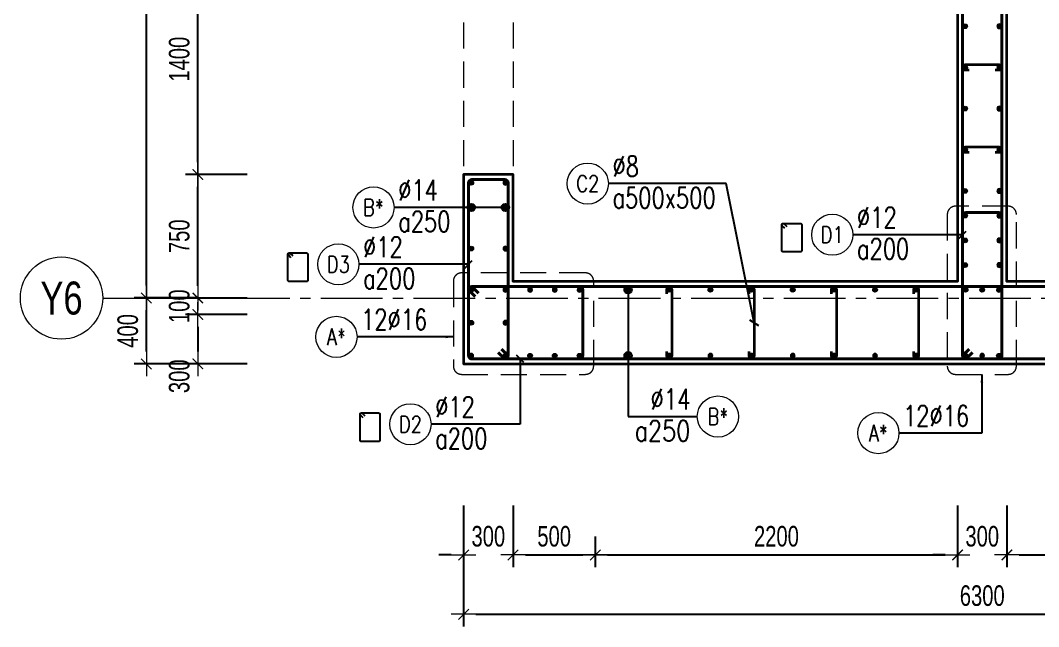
# Model space of a CAD drawing. Header units: millimetres. Extents: x 988833 to 1318015, y -9365 to 47591.
# Drawn here: x 1156258 to 1162443, y 31414 to 35095 of the extents above; entities that cross this region are included whole.
import ezdxf
from ezdxf.enums import TextEntityAlignment as Align

# ---------------------------------------------------------------- set-up
doc = ezdxf.new("R2010")
doc.units = ezdxf.units.MM
doc.header["$MEASUREMENT"] = 0
doc.linetypes.add('HIDDEN2', pattern=[4.7625, 3.175, -1.5875])
doc.linetypes.add('OF_Grid_1$0$CENTER2', pattern=[1.125, 0.75, -0.125, 0.125, -0.125])
doc.layers.get('0').update_dxf_attribs({"lineweight": 20})
doc.layers.get('Defpoints').update_dxf_attribs({"color": 151, "lineweight": 9})
for name, color, linetype, lineweight in [('KC-LEADER', 153, 'Continuous', 18), ('KC-THEP', 6, 'Continuous', 40), ('NDC_S_BEAM', 3, 'HIDDEN2', 20), ('NDC_S_DIM', 1, 'Continuous', 15), ('NDC_S_HIDDEN', 8, 'HIDDEN2', 13), ('NDC_S_LEADER', 1, 'Continuous', 15), ('NDC_S_REBAR', 4, 'Continuous', 35), ('NDC_S_STIRRUP', 4, 'Continuous', 40), ('NDC_S_VN TEXT', 7, 'Continuous', 20), ('NDC_S_WALL', 6, 'Continuous', 35), ('OF_Grid_1$0$NDC_S_AXIS', 5, 'OF_Grid_1$0$CENTER2', 13), ('OF_Grid_1$0$NDC_S_SYMBOL', 1, 'Continuous', 15), ('OF_Grid_1$0$NDC_S_TEXT SYMBOL', 7, 'Continuous', 20)]:
    doc.layers.add(name, color=color, linetype=linetype, lineweight=lineweight)
doc.layers.add('Ligature', color=1, linetype='Continuous')
doc.styles.add('NDC_ARIAL', font='arial.ttf', dxfattribs={"width": 0.85})
doc.styles.add('NDC_DIM', font='', dxfattribs={"width": 0.75})
doc.styles.add('NDC_EN TXT', font='romans.shx', dxfattribs={"width": 0.8})
doc.styles.add('OF_Grid_1$0$NDC_ANNO', font='', dxfattribs={"width": 0.8})
doc.styles.get('NDC_DIM').set_extended_font_data('Dotum')
doc.styles.get('OF_Grid_1$0$NDC_ANNO').set_extended_font_data('Dotum')
doc.dimstyles.new('NDC_1-50', dxfattribs={"dimscale": 50, "dimtxt": 2.5, "dimasz": 1, "dimexe": 1.5, "dimexo": 0, "dimgap": 0.8, "dimtad": 1, "dimdec": 0, "dimdsep": 46, "dimtxsty": 'NDC_ARIAL', "dimblk": 'DIMMARK', "dimcen": 49999.938995, "dimdle": 1.5, "dimclrd": 1, "dimclre": 1, "dimclrt": 3, "dimadec": 0, "dimazin": 0, "dimtfac": 1, "dimtdec": 0, "dimtix": 1, "dimtmove": 2, "dimatfit": 3, "dimfxl": 1, "dimarcsym": 0})
doc.dimstyles.new('NDC_dim_30', dxfattribs={"dimscale": 30, "dimtxt": 2.5, "dimasz": 1.5, "dimexe": 1.5, "dimexo": 2.5, "dimgap": 1, "dimtad": 1, "dimdec": 0, "dimzin": 0, "dimdsep": 46, "dimtxsty": 'NDC_DIM', "dimblk": 'DIMMARK', "dimcen": 0.09, "dimdle": 1.2, "dimclrd": 1, "dimclre": 1, "dimclrt": 3, "dimadec": 0, "dimazin": 0, "dimtfac": 1, "dimtdec": 0, "dimtix": 1, "dimtofl": 0, "dimtmove": 0, "dimatfit": 3, "dimfxl": 6, "dimfxlon": 1, "dimtolj": 1, "dimtzin": 0, "dimarcsym": 0})
doc.dimstyles.new('NDC_dim_50', dxfattribs={"dimscale": 50, "dimtxt": 2.5, "dimasz": 1.5, "dimexe": 1.5, "dimexo": 2.5, "dimgap": 1, "dimtad": 1, "dimdec": 0, "dimzin": 0, "dimdsep": 46, "dimtxsty": 'NDC_DIM', "dimblk": 'DIMMARK', "dimcen": 0.09, "dimdle": 1.2, "dimclrd": 1, "dimclre": 1, "dimclrt": 3, "dimadec": 0, "dimazin": 0, "dimtfac": 1, "dimtdec": 0, "dimtix": 1, "dimtofl": 0, "dimtmove": 0, "dimatfit": 3, "dimfxl": 6, "dimfxlon": 1, "dimtolj": 1, "dimtzin": 0, "dimarcsym": 0})

# ---------------------------------------------------------------- blocks, each defined once
blk = doc.blocks.new('THEP')
at = {"layer": 'KC-LEADER', "color": 6}
blk.add_circle((0, 0), 14, dxfattribs=at)
at = {"layer": 'KC-THEP'}
for p, q in [((-14, 0), (14, 0)), ((9.9, 9.9), (-9.9, -9.9)), ((-9.9, 9.9), (9.9, -9.9)), ((0, 14), (0, -14))]:
    blk.add_line(p, q, dxfattribs=at)
blk = doc.blocks.new('DIMMARK')
at = {"layer": 'NDC_S_DIM', "color": 1}
blk.add_line((-1.5, 0), (1, 0), dxfattribs=at)
at = {"layer": 'NDC_S_DIM', "color": 2, "const_width": 0.1}
blk.add_lwpolyline([(-0.424, -0.424), (0.424, 0.424)], dxfattribs=at)
blk = doc.blocks.new('*U13')
blk.add_circle((-2.5, 0), 2.5)
at = {"layer": 'NDC_S_VN TEXT', "color": 3, "style": 'NDC_EN TXT', "width": 0.75}
blk.add_attdef('DK1', (0.5, 0.85), '', height=2.5, dxfattribs=at)
at = {"layer": 'NDC_S_VN TEXT', "color": 7, "style": 'NDC_EN TXT', "width": 0.8}
blk.add_attdef('SH2', text='', height=2, dxfattribs=at).set_placement((-2.5, 0), align=Align.MIDDLE)
blk = doc.blocks.new('*U11')
blk.add_circle((-2.5, 0), 2.5)
at = {"layer": 'NDC_S_VN TEXT', "color": 3, "style": 'NDC_EN TXT', "width": 0.75}
for tag, p in [('DK1', (0.5, 0.85)), ('KC1', (0.5, -2.97))]:
    blk.add_attdef(tag, p, '', height=2.5, dxfattribs=at)
at = {"layer": 'NDC_S_VN TEXT', "color": 7, "style": 'NDC_EN TXT', "width": 0.8}
blk.add_attdef('SH2', text='', height=2, dxfattribs=at).set_placement((-2.5, 0), align=Align.MIDDLE)
blk = doc.blocks.new('*U10')
blk.add_circle((2.5, 0), 2.5)
at = {"layer": 'NDC_S_VN TEXT', "color": 3, "style": 'NDC_EN TXT'}
for tag, width, p in [('DK2', 0.75, (-0.85, 0.85)), ('KC2', 0.8, (-0.85, -2.97))]:
    blk.add_attdef(tag, text='', height=2.5, dxfattribs=dict(at, width=width)).set_placement(p, align=Align.RIGHT)
at = {"layer": 'NDC_S_VN TEXT', "color": 7, "style": 'NDC_EN TXT', "width": 0.8}
blk.add_attdef('SH3', text='', height=2, dxfattribs=at).set_placement((2.5, 0), align=Align.MIDDLE)
blk = doc.blocks.new('*D755')
at = {"layer": 'Defpoints', "color": 0, "transparency": 16777216}
for p in [(1159250.5, 33509.4), (1158950.5, 33009.4), (1159250.5, 31849.5)]:
    blk.add_point(p, dxfattribs=at)
at = {"layer": 'NDC_S_DIM', "color": 1, "lineweight": -2, "transparency": 16777216}
for p, q in [((1158950.5, 32149.5), (1158950.5, 31774.5)), ((1159250.5, 32149.5), (1159250.5, 31774.5)), ((1158875.5, 31849.5), (1158800.5, 31849.5)), ((1159325.5, 31849.5), (1159400.5, 31849.5))]:
    blk.add_line(p, q, dxfattribs=at)
at = {"layer": 'NDC_S_DIM', "color": 1, "lineweight": -2, "transparency": 16777216, "xscale": 75, "yscale": 75, "zscale": 75}
blk.add_blockref('DIMMARK', (1158950.5, 31849.5), dxfattribs=at)
at = {"layer": 'NDC_S_DIM', "color": 1, "lineweight": -2, "transparency": 16777216, "xscale": 75, "yscale": 75, "zscale": 75, "rotation": 180}
blk.add_blockref('DIMMARK', (1159250.5, 31849.5), dxfattribs=at)
at = {"layer": 'NDC_S_DIM', "color": 3, "transparency": 16777216, "insert": (1159100.5, 31962.1), "char_height": 125, "attachment_point": 5, "style": 'NDC_DIM'}
blk.add_mtext('\\A1;300', dxfattribs=at)
blk = doc.blocks.new('*D756')
at = {"layer": 'Defpoints', "color": 0, "transparency": 16777216}
for p in [(1159250.5, 33509.4), (1159750.3, 32086.3), (1159750.3, 31849.5)]:
    blk.add_point(p, dxfattribs=at)
at = {"layer": 'NDC_S_DIM', "color": 1, "lineweight": -2, "transparency": 16777216}
for p, q in [((1159250.5, 32149.5), (1159250.5, 31774.5)), ((1159750.3, 31961.3), (1159750.3, 31774.5)), ((1159325.5, 31849.5), (1159675.3, 31849.5))]:
    blk.add_line(p, q, dxfattribs=at)
at = {"layer": 'NDC_S_DIM', "color": 1, "lineweight": -2, "transparency": 16777216, "xscale": 75, "yscale": 75, "zscale": 75, "rotation": 180}
blk.add_blockref('DIMMARK', (1159250.5, 31849.5), dxfattribs=at)
at = {"layer": 'NDC_S_DIM', "color": 1, "lineweight": -2, "transparency": 16777216, "xscale": 75, "yscale": 75, "zscale": 75}
blk.add_blockref('DIMMARK', (1159750.3, 31849.5), dxfattribs=at)
at = {"layer": 'NDC_S_DIM', "color": 3, "transparency": 16777216, "insert": (1159500.4, 31962.1), "char_height": 125, "attachment_point": 5, "style": 'NDC_DIM'}
blk.add_mtext('\\A1;500', dxfattribs=at)
blk = doc.blocks.new('*D757')
at = {"layer": 'Defpoints', "color": 0, "transparency": 16777216}
for p in [(1161950.5, 33509.4), (1159750.3, 32086.3), (1161950.5, 31849.5)]:
    blk.add_point(p, dxfattribs=at)
at = {"layer": 'NDC_S_DIM', "color": 1, "lineweight": -2, "transparency": 16777216}
for p, q in [((1161950.5, 32149.5), (1161950.5, 31774.5)), ((1159750.3, 31961.3), (1159750.3, 31774.5)), ((1159825.3, 31849.5), (1161875.5, 31849.5))]:
    blk.add_line(p, q, dxfattribs=at)
at = {"layer": 'NDC_S_DIM', "color": 1, "lineweight": -2, "transparency": 16777216, "xscale": 75, "yscale": 75, "zscale": 75, "rotation": 180}
blk.add_blockref('DIMMARK', (1159750.3, 31849.5), dxfattribs=at)
at = {"layer": 'NDC_S_DIM', "color": 1, "lineweight": -2, "transparency": 16777216, "xscale": 75, "yscale": 75, "zscale": 75}
blk.add_blockref('DIMMARK', (1161950.5, 31849.5), dxfattribs=at)
at = {"layer": 'NDC_S_DIM', "color": 3, "transparency": 16777216, "insert": (1160850.4, 31962.1), "char_height": 125, "attachment_point": 5, "style": 'NDC_DIM'}
blk.add_mtext('\\A1;2200', dxfattribs=at)
blk = doc.blocks.new('*D758')
at = {"layer": 'Defpoints', "color": 0, "transparency": 16777216}
for p in [(1161950.5, 33509.4), (1162250.5, 33509.4), (1162250.5, 31849.5)]:
    blk.add_point(p, dxfattribs=at)
at = {"layer": 'NDC_S_DIM', "color": 1, "lineweight": -2, "transparency": 16777216}
for p, q in [((1161950.5, 32149.5), (1161950.5, 31774.5)), ((1162250.5, 32149.5), (1162250.5, 31774.5)), ((1161875.5, 31849.5), (1161800.5, 31849.5)), ((1162325.5, 31849.5), (1162400.5, 31849.5))]:
    blk.add_line(p, q, dxfattribs=at)
at = {"layer": 'NDC_S_DIM', "color": 1, "lineweight": -2, "transparency": 16777216, "xscale": 75, "yscale": 75, "zscale": 75}
blk.add_blockref('DIMMARK', (1161950.5, 31849.5), dxfattribs=at)
at = {"layer": 'NDC_S_DIM', "color": 1, "lineweight": -2, "transparency": 16777216, "xscale": 75, "yscale": 75, "zscale": 75, "rotation": 180}
blk.add_blockref('DIMMARK', (1162250.5, 31849.5), dxfattribs=at)
at = {"layer": 'NDC_S_DIM', "color": 3, "transparency": 16777216, "insert": (1162100.5, 31962.1), "char_height": 125, "attachment_point": 5, "style": 'NDC_DIM'}
blk.add_mtext('\\A1;300', dxfattribs=at)
blk = doc.blocks.new('*D759')
at = {"layer": 'Defpoints', "color": 0, "transparency": 16777216}
for p in [(1162250.5, 33509.4), (1164450.2, 33457.8), (1164450.2, 31849.5)]:
    blk.add_point(p, dxfattribs=at)
at = {"layer": 'NDC_S_DIM', "color": 1, "lineweight": -2, "transparency": 16777216}
for p, q in [((1162250.5, 32149.5), (1162250.5, 31774.5)), ((1164450.2, 32149.5), (1164450.2, 31774.5)), ((1162325.5, 31849.5), (1164375.2, 31849.5))]:
    blk.add_line(p, q, dxfattribs=at)
at = {"layer": 'NDC_S_DIM', "color": 1, "lineweight": -2, "transparency": 16777216, "xscale": 75, "yscale": 75, "zscale": 75, "rotation": 180}
blk.add_blockref('DIMMARK', (1162250.5, 31849.5), dxfattribs=at)
at = {"layer": 'NDC_S_DIM', "color": 1, "lineweight": -2, "transparency": 16777216, "xscale": 75, "yscale": 75, "zscale": 75}
blk.add_blockref('DIMMARK', (1164450.2, 31849.5), dxfattribs=at)
at = {"layer": 'NDC_S_DIM', "color": 3, "transparency": 16777216, "insert": (1163350.3, 31962.1), "char_height": 125, "attachment_point": 5, "style": 'NDC_DIM'}
blk.add_mtext('\\A1;2200', dxfattribs=at)
blk = doc.blocks.new('*D762')
at = {"layer": 'Defpoints', "color": 0, "transparency": 16777216}
for p in [(1158950.5, 33009.4), (1165250.5, 33009.4), (1165250.5, 31489.2)]:
    blk.add_point(p, dxfattribs=at)
at = {"layer": 'NDC_S_DIM', "color": 1, "lineweight": -2, "transparency": 16777216}
for p, q in [((1158950.5, 31789.2), (1158950.5, 31414.2)), ((1165250.5, 31789.2), (1165250.5, 31414.2)), ((1159025.5, 31489.2), (1165175.5, 31489.2))]:
    blk.add_line(p, q, dxfattribs=at)
at = {"layer": 'NDC_S_DIM', "color": 1, "lineweight": -2, "transparency": 16777216, "xscale": 75, "yscale": 75, "zscale": 75, "rotation": 180}
blk.add_blockref('DIMMARK', (1158950.5, 31489.2), dxfattribs=at)
at = {"layer": 'NDC_S_DIM', "color": 1, "lineweight": -2, "transparency": 16777216, "xscale": 75, "yscale": 75, "zscale": 75}
blk.add_blockref('DIMMARK', (1165250.5, 31489.2), dxfattribs=at)
at = {"layer": 'NDC_S_DIM', "color": 3, "transparency": 16777216, "insert": (1162100.5, 31601.7), "char_height": 125, "attachment_point": 5, "style": 'NDC_DIM'}
blk.add_mtext('\\A1;6300', dxfattribs=at)
blk = doc.blocks.new('*U55')
at = {"layer": 'OF_Grid_1$0$NDC_S_SYMBOL'}
blk.add_line((5, 0), (9, 0), dxfattribs=at)
blk.add_circle((0, 0), 5, dxfattribs=at)
at = {"layer": 'OF_Grid_1$0$NDC_S_TEXT SYMBOL', "color": 7, "style": 'OF_Grid_1$0$NDC_ANNO', "width": 0.8}
blk.add_attdef('GRID', text='', height=4, rotation=270, dxfattribs=at).set_placement((0, 0), align=Align.MIDDLE)
blk = doc.blocks.new('*D725')
at = {"layer": 'Defpoints', "color": 0, "ltscale": 200, "transparency": 16777216}
for p in [(1159689.1, 33409.4), (1157335.9, 33309.4), (1159250.5, 33309.4)]:
    blk.add_point(p, dxfattribs=at)
at = {"layer": 'NDC_S_DIM', "color": 1, "lineweight": -2, "ltscale": 200, "transparency": 16777216}
for p, q in [((1157335.9, 33484.4), (1157335.9, 33559.4)), ((1157635.9, 33409.4), (1157260.9, 33409.4)), ((1157635.9, 33309.4), (1157260.9, 33309.4)), ((1157335.9, 33234.4), (1157335.9, 33159.4))]:
    blk.add_line(p, q, dxfattribs=at)
at = {"layer": 'NDC_S_DIM', "color": 1, "lineweight": -2, "ltscale": 200, "transparency": 16777216, "xscale": 75, "yscale": 75, "zscale": 75}
for p, rotation in [((1157335.9, 33409.4), 270), ((1157335.9, 33309.4), 90)]:
    blk.add_blockref('DIMMARK', p, dxfattribs=dict(at, rotation=rotation))
at = {"layer": 'NDC_S_DIM', "color": 3, "ltscale": 200, "transparency": 16777216, "insert": (1157223.3, 33359.4), "char_height": 125, "attachment_point": 5, "rotation": 90, "style": 'NDC_DIM'}
blk.add_mtext('\\A1;100', dxfattribs=at)
blk = doc.blocks.new('*D726')
at = {"layer": 'Defpoints', "color": 0, "ltscale": 200, "transparency": 16777216}
for p in [(1159250.5, 33309.4), (1157335.9, 33009.4), (1159012.6, 33009.4)]:
    blk.add_point(p, dxfattribs=at)
at = {"layer": 'NDC_S_DIM', "color": 1, "lineweight": -2, "ltscale": 200, "transparency": 16777216}
for p, q in [((1157635.9, 33309.4), (1157260.9, 33309.4)), ((1157335.9, 33234.4), (1157335.9, 33084.4)), ((1157635.9, 33009.4), (1157260.9, 33009.4))]:
    blk.add_line(p, q, dxfattribs=at)
at = {"layer": 'NDC_S_DIM', "color": 1, "lineweight": -2, "ltscale": 200, "transparency": 16777216, "xscale": 75, "yscale": 75, "zscale": 75}
for p, rotation in [((1157335.9, 33309.4), 90), ((1157335.9, 33009.4), 270)]:
    blk.add_blockref('DIMMARK', p, dxfattribs=dict(at, rotation=rotation))
at = {"layer": 'NDC_S_DIM', "color": 3, "ltscale": 200, "transparency": 16777216, "insert": (1157223.3, 32934.4), "char_height": 125, "attachment_point": 5, "rotation": 90, "style": 'NDC_DIM'}
blk.add_mtext('\\A1;300', dxfattribs=at)
blk = doc.blocks.new('*D727')
at = {"layer": 'Defpoints', "color": 0, "ltscale": 200, "transparency": 16777216}
for p in [(1157023.3, 33409.7), (1159064.5, 33409.7), (1159032.8, 33009.4)]:
    blk.add_point(p, dxfattribs=at)
at = {"layer": 'NDC_S_DIM', "color": 1, "lineweight": -2, "ltscale": 200, "transparency": 16777216}
for p, q in [((1157323.3, 33409.7), (1156948.3, 33409.7)), ((1157023.3, 33084.4), (1157023.3, 33334.7)), ((1157323.3, 33009.4), (1156948.3, 33009.4))]:
    blk.add_line(p, q, dxfattribs=at)
at = {"layer": 'NDC_S_DIM', "color": 1, "lineweight": -2, "ltscale": 200, "transparency": 16777216, "xscale": 75, "yscale": 75, "zscale": 75}
for p, rotation in [((1157023.3, 33409.7), 90), ((1157023.3, 33009.4), 270)]:
    blk.add_blockref('DIMMARK', p, dxfattribs=dict(at, rotation=rotation))
at = {"layer": 'NDC_S_DIM', "color": 3, "ltscale": 200, "transparency": 16777216, "insert": (1156910.7, 33209.6), "char_height": 125, "attachment_point": 5, "rotation": 90, "style": 'NDC_DIM'}
blk.add_mtext('\\A1;400', dxfattribs=at)
blk = doc.blocks.new('*D728')
at = {"layer": 'Defpoints', "color": 0, "ltscale": 200, "transparency": 16777216}
for p in [(1157023.3, 45009.4), (1159064.4, 45009.4), (1159064.5, 33409.7)]:
    blk.add_point(p, dxfattribs=at)
at = {"layer": 'NDC_S_DIM', "color": 1, "lineweight": -2, "ltscale": 200, "transparency": 16777216}
for p, q in [((1157323.3, 45009.4), (1156948.3, 45009.4)), ((1157023.3, 33484.7), (1157023.3, 44934.4)), ((1157323.3, 33409.7), (1156948.3, 33409.7))]:
    blk.add_line(p, q, dxfattribs=at)
at = {"layer": 'NDC_S_DIM', "color": 1, "lineweight": -2, "ltscale": 200, "transparency": 16777216, "xscale": 75, "yscale": 75, "zscale": 75}
for p, rotation in [((1157023.3, 45009.4), 90), ((1157023.3, 33409.7), 270)]:
    blk.add_blockref('DIMMARK', p, dxfattribs=dict(at, rotation=rotation))
at = {"layer": 'NDC_S_DIM', "color": 3, "ltscale": 200, "transparency": 16777216, "insert": (1156910.7, 39209.6), "char_height": 125, "attachment_point": 5, "rotation": 90, "style": 'NDC_DIM'}
blk.add_mtext('\\A1;11600', dxfattribs=at)
blk = doc.blocks.new('*D736')
at = {"layer": 'Defpoints', "color": 0, "ltscale": 200, "transparency": 16777216}
for p in [(1157335.9, 34159.4), (1159250.5, 34159.4), (1159689.1, 33409.4)]:
    blk.add_point(p, dxfattribs=at)
at = {"layer": 'NDC_S_DIM', "color": 1, "lineweight": -2, "ltscale": 200, "transparency": 16777216}
for p, q in [((1157635.9, 34159.4), (1157260.9, 34159.4)), ((1157335.9, 33484.4), (1157335.9, 34084.4)), ((1157635.9, 33409.4), (1157260.9, 33409.4))]:
    blk.add_line(p, q, dxfattribs=at)
at = {"layer": 'NDC_S_DIM', "color": 1, "lineweight": -2, "ltscale": 200, "transparency": 16777216, "xscale": 75, "yscale": 75, "zscale": 75}
for p, rotation in [((1157335.9, 34159.4), 90), ((1157335.9, 33409.4), 270)]:
    blk.add_blockref('DIMMARK', p, dxfattribs=dict(at, rotation=rotation))
at = {"layer": 'NDC_S_DIM', "color": 3, "ltscale": 200, "transparency": 16777216, "insert": (1157223.3, 33784.4), "char_height": 125, "attachment_point": 5, "rotation": 90, "style": 'NDC_DIM'}
blk.add_mtext('\\A1;750', dxfattribs=at)
blk = doc.blocks.new('*D737')
at = {"layer": 'Defpoints', "color": 0, "ltscale": 200, "transparency": 16777216}
for p in [(1157335.9, 35559.4), (1159250.5, 35559.4), (1159250.5, 34159.4)]:
    blk.add_point(p, dxfattribs=at)
at = {"layer": 'NDC_S_DIM', "color": 1, "lineweight": -2, "ltscale": 200, "transparency": 16777216}
for p, q in [((1157635.9, 35559.4), (1157260.9, 35559.4)), ((1157335.9, 34234.4), (1157335.9, 35484.4)), ((1157635.9, 34159.4), (1157260.9, 34159.4))]:
    blk.add_line(p, q, dxfattribs=at)
at = {"layer": 'NDC_S_DIM', "color": 1, "lineweight": -2, "ltscale": 200, "transparency": 16777216, "xscale": 75, "yscale": 75, "zscale": 75}
for p, rotation in [((1157335.9, 35559.4), 90), ((1157335.9, 34159.4), 270)]:
    blk.add_blockref('DIMMARK', p, dxfattribs=dict(at, rotation=rotation))
at = {"layer": 'NDC_S_DIM', "color": 3, "ltscale": 200, "transparency": 16777216, "insert": (1157223.3, 34859.4), "char_height": 125, "attachment_point": 5, "rotation": 90, "style": 'NDC_DIM'}
blk.add_mtext('\\A1;1400', dxfattribs=at)

msp = doc.modelspace()

# ---------------------------------------------------------------- linework, layer by layer
at = {"layer": 'Ligature'}
for points in [[(1160901.6, 33832.6), (1160885.7, 33848.6, -0.668179), (1160891.5, 33862.5), (1160996.1, 33862.5, -0.414214), (1161004.2, 33854.4), (1161004.2, 33697.2, -0.414214), (1160996.1, 33689.1), (1160891.5, 33689.1, -0.414214), (1160883.3, 33697.2), (1160883.3, 33854.4, -0.668179), (1160897.2, 33860.1), (1160913.2, 33844.2)], [(1157901.6, 33653), (1157885.7, 33669, -0.668179), (1157891.5, 33682.9), (1157996.1, 33682.9, -0.414214), (1158004.2, 33674.8), (1158004.2, 33517.7, -0.414214), (1157996.1, 33509.5), (1157891.5, 33509.5, -0.414214), (1157883.3, 33517.7), (1157883.3, 33674.8, -0.668179), (1157897.2, 33680.5), (1157913.2, 33664.6)], [(1158339.5, 32681.9), (1158323.5, 32697.8, -0.668179), (1158329.3, 32711.8), (1158433.9, 32711.8, -0.414214), (1158442.1, 32703.6), (1158442.1, 32546.5, -0.414214), (1158433.9, 32538.3), (1158329.3, 32538.3, -0.414214), (1158321.1, 32546.5), (1158321.1, 32703.6, -0.668179), (1158335, 32709.4), (1158351, 32693.4)]]:
    msp.add_lwpolyline(points, format="xyb", dxfattribs=at)
at = {"layer": 'NDC_S_BEAM', "ltscale": 50}
for p, q in [((1158950.5, 35559.4), (1158950.5, 34159.4)), ((1159250.5, 35559.4), (1159250.5, 34159.4))]:
    msp.add_line(p, q, dxfattribs=at)
at = {"layer": 'NDC_S_HIDDEN', "ltscale": 50}
for points in [[(1161938.1, 32946), (1162258, 32946, 0.414214), (1162308, 32996), (1162308, 33916.8, 0.414214), (1162258, 33966.8), (1161938.1, 33966.8, 0.414214), (1161888.1, 33916.8), (1161888.1, 32996, 0.414214)], [(1158938.1, 32946), (1159690.3, 32946, 0.414214), (1159740.3, 32996), (1159740.3, 33511.8, 0.414214), (1159690.3, 33561.8), (1158938.1, 33561.8, 0.414214), (1158888.1, 33511.8), (1158888.1, 32996, 0.414214)]]:
    msp.add_lwpolyline(points, format="xyb", close=True, dxfattribs=at)
at = {"layer": 'NDC_S_REBAR'}
for points in [[(1162179, 34794.4), (1162204, 34794.4, 1), (1162204, 34824.4), (1161997, 34824.4, 1), (1161997, 34794.4), (1162022, 34794.4)], [(1162179, 34294.4), (1162204, 34294.4, 1), (1162204, 34324.4), (1161997, 34324.4, 1), (1161997, 34294.4), (1162022, 34294.4)], [(1160184.3, 33434.4), (1160184.3, 33459.4, -1), (1160214.3, 33459.4), (1160214.3, 33059.4, -1), (1160184.3, 33059.4), (1160184.3, 33084.4)], [(1160684.3, 33434.4), (1160684.3, 33459.4, -1), (1160714.3, 33459.4), (1160714.3, 33059.4, -1), (1160684.3, 33059.4), (1160684.3, 33084.4)], [(1161184.3, 33434.4), (1161184.3, 33459.4, -1), (1161214.3, 33459.4), (1161214.3, 33059.4, -1), (1161184.3, 33059.4), (1161184.3, 33084.4)], [(1161684.3, 33434.4), (1161684.3, 33459.4, -1), (1161714.3, 33459.4), (1161714.3, 33059.4, -1), (1161684.3, 33059.4), (1161684.3, 33084.4)]]:
    msp.add_lwpolyline(points, format="xyb", dxfattribs=at)
at = {"layer": 'NDC_S_STIRRUP'}
for points in [[(1162020.5, 33099.4), (1161980.5, 33059.4, 0.414214), (1162000.5, 33039.4), (1162200.5, 33039.4, 0.414214), (1162220.5, 33059.4), (1162220.5, 45359.4, 0.414214), (1162200.5, 45379.4), (1162000.5, 45379.4, 0.414214), (1161980.5, 45359.4), (1161980.5, 33059.4, 0.414214), (1162000.5, 33039.4), (1162040.5, 33079.4)], [(1159180.5, 33099.4), (1159220.5, 33059.4, -0.414214), (1159200.5, 33039.4), (1159000.5, 33039.4, -0.414214), (1158980.5, 33059.4), (1158980.5, 34109.4, -0.414214), (1159000.5, 34129.4), (1159200.5, 34129.4, -0.414214), (1159220.5, 34109.4), (1159220.5, 33059.4, -0.414214), (1159200.5, 33039.4), (1159160.5, 33079.4)], [(1162020.5, 33099.4), (1161980.5, 33059.4, 0.414214), (1162000.5, 33039.4), (1162200.5, 33039.4, 0.414214), (1162220.5, 33059.4), (1162220.5, 33908, 0.414214), (1162200.5, 33928), (1162000.5, 33928, 0.414214), (1161980.5, 33908), (1161980.5, 33059.4, 0.414214), (1162000.5, 33039.4), (1162040.5, 33079.4)], [(1165160.5, 33439.4), (1165200.5, 33479.4, -0.414214), (1165220.5, 33459.4), (1165220.5, 33059.4, -0.414214), (1165200.5, 33039.4), (1159000.5, 33039.4, -0.414214), (1158980.5, 33059.4), (1158980.5, 33459.4, -0.414214), (1159000.5, 33479.4), (1165200.5, 33479.4, -0.414214), (1165220.5, 33459.4), (1165180.5, 33419.4)], [(1159040.5, 33439.4), (1159000.5, 33479.4, 0.414214), (1158980.5, 33459.4), (1158980.5, 33059.4, 0.414214), (1159000.5, 33039.4), (1159654, 33039.4, 0.414214), (1159674, 33059.4), (1159674, 33459.4, 0.414214), (1159654, 33479.4), (1159000.5, 33479.4, 0.414214), (1158980.5, 33459.4), (1159020.5, 33419.4)]]:
    msp.add_lwpolyline(points, format="xyb", dxfattribs=at)
at = {"layer": 'NDC_S_WALL'}
msp.add_lwpolyline([(1159250.5, 44259.5), (1159250.5, 44909.5), (1161950.5, 44909.5), (1161950.5, 33509.5), (1159250.5, 33509.5), (1159250.5, 34159.5), (1158950.5, 34159.5), (1158950.5, 33009.5), (1165250.5, 33009.5), (1165250.5, 33009.5), (1165250.5, 34159.5), (1164950.5, 34159.5), (1164950.5, 33509.5), (1164950.5, 33509.5), (1162250.5, 33509.5), (1162250.5, 44909.5), (1164950.5, 44909.5), (1164950.5, 44909.5), (1164950.5, 44259.5), (1165250.5, 44259.5), (1165250.5, 45409.5), (1165250.5, 45409.5), (1158950.5, 45409.5), (1158950.5, 44259.5)], dxfattribs=at)
at = {"layer": 'OF_Grid_1$0$NDC_S_AXIS', "ltscale": 500}
msp.add_line((1156958, 33409.4), (1166979.4, 33409.4), dxfattribs=at)

# ---------------------------------------------------------------- block references
at = {"layer": 'KC-THEP'}
for p, rotation in [((1161997, 35059.4), 189.6685644363809), ((1161997, 34809.4), 189.6685644363809), ((1161997, 34559.4), 189.6685644363809), ((1161997, 34309.4), 189.6685644363809), ((1158997, 34109.4), 189.6685644363809), ((1161997, 34059.4), 189.6685644363809), ((1158997, 33959.4), 189.6685644363809), ((1161997, 33909.4), 189.6685644363809), ((1161997, 33759.4), 189.6685644363809), ((1158997, 33709.4), 189.6685644363809), ((1161997, 33609.4), 189.6685644363809), ((1158997, 33459.4), 189.6685644363809), ((1159949.3, 33459.4), 189.6685644363809), ((1160199.3, 33459.4), 189.6685644363809), ((1160449.3, 33459.4), 189.6685644363809), ((1160699.3, 33459.4), 189.6685644363809), ((1160949.3, 33459.4), 189.6685644363809), ((1161199.3, 33459.4), 189.6685644363809), ((1161449.3, 33459.4), 189.6685644363809), ((1161699.3, 33459.4), 189.6685644363809), ((1161999.3, 33459.4), 189.6685644363809), ((1162100, 33459.4), 189.6685644363809), ((1158997, 33259.3), 189.6685644363809), ((1159204, 33059.4), 9.66856443638095), ((1159354, 33059.4), 9.66856443638095), ((1159504, 33059.4), 9.66856443638095), ((1159654, 33059.4), 9.66856443638095), ((1162201.7, 33059.4), 9.66856443638095)]:
    msp.add_blockref('THEP', p, dxfattribs=dict(at, rotation=rotation))
at = {"layer": 'KC-THEP', "xscale": -1}
for p, rotation in [((1162204, 35059.4), 170.331435563619), ((1162204, 34809.4), 170.331435563619), ((1162204, 34559.4), 170.331435563619), ((1162204, 34309.4), 170.331435563619), ((1159204, 34109.4), 170.331435563619), ((1162204, 34059.4), 170.331435563619), ((1159204, 33959.4), 170.331435563619), ((1162204, 33909.4), 170.331435563619), ((1162204, 33759.4), 170.331435563619), ((1159204, 33709.4), 170.331435563619), ((1162204, 33609.4), 170.331435563619), ((1159204, 33459.4), 170.331435563619), ((1159354, 33459.4), 170.331435563619), ((1159504, 33459.4), 170.331435563619), ((1159654, 33459.4), 170.331435563619), ((1162201.7, 33459.4), 170.331435563619), ((1159204, 33259.3), 170.331435563619), ((1158997, 33059.4), 350.3314355636191), ((1159949.3, 33059.4), 350.3314355636191), ((1160199.3, 33059.4), 350.3314355636191), ((1160449.3, 33059.4), 350.3314355636191), ((1160699.3, 33059.4), 350.3314355636191), ((1160949.3, 33059.4), 350.3314355636191), ((1161199.3, 33059.4), 350.3314355636191), ((1161449.3, 33059.4), 350.3314355636191), ((1161699.3, 33059.4), 350.3314355636191), ((1161999.3, 33059.4), 350.3314355636191), ((1162100, 33059.4), 350.3314355636191)]:
    msp.add_blockref('THEP', p, dxfattribs=dict(at, rotation=rotation))
at = {"layer": 'NDC_S_VN TEXT', "xscale": 50, "yscale": 50, "zscale": 50}
for name, p, values in [('*U11', (1159829.5, 34104.2), {'SH2': 'C2', 'DK1': '%%c8', 'KC1': 'a500x500'}), ('*U11', (1158528, 33959.4), {'SH2': 'B*', 'DK1': '%%C14', 'KC1': 'a250'}), ('*U11', (1161314.6, 33793.6), {'SH2': 'D1', 'DK1': '%%C12', 'KC1': 'a200'}), ('*U11', (1158314.6, 33614), {'SH2': 'D3', 'DK1': '%%C12', 'KC1': 'a200'}), ('*U13', (1158302.8, 33173.6), {'SH2': 'A*', 'DK1': '12%%C16'}), ('*U10', (1160369.9, 32689.7), {'SH3': 'B*', 'DK2': '%%C14', 'KC2': 'a250'}), ('*U11', (1158752.4, 32642.9), {'SH2': 'D2', 'DK1': '%%C12', 'KC1': 'a200'}), ('*U13', (1161594.6, 32589.1), {'SH2': 'A*', 'DK1': '12%%C16'})]:
    msp.add_blockref(name, p, dxfattribs=at).add_auto_attribs(values)
at = {"layer": 'OF_Grid_1$0$NDC_S_AXIS'}
ref = msp.add_blockref('*U55', (1156508, 33409.4), dxfattribs=dict(at, xscale=50, yscale=50, zscale=50))
ref.add_attrib('GRID', 'Y6', dxfattribs={"layer": 'OF_Grid_1$0$NDC_S_TEXT SYMBOL', "color": 7, "height": 200, "style": 'OF_Grid_1$0$NDC_ANNO', "width": 0.8}).set_placement((1156508, 33409.4), align=Align.MIDDLE)

# ---------------------------------------------------------------- dimensions: what is measured, and where the dimension line sits
at = {"layer": 'NDC_S_DIM', "ltscale": 200}
for base, p1, p2, picture, middle in [((1157023.3, 45009.4), (1159064.5, 33409.7), (1159064.4, 45009.4), '*D728', (1156910.7, 39209.6)), ((1157335.9, 35559.4), (1159250.5, 34159.4), (1159250.5, 35559.4), '*D737', (1157223.3, 34859.4)), ((1157335.9, 34159.4), (1159689.1, 33409.4), (1159250.5, 34159.4), '*D736', (1157223.3, 33784.4)), ((1157335.9, 33309.4), (1159689.1, 33409.4), (1159250.5, 33309.4), '*D725', (1157223.3, 33359.4))]:
    dim = msp.add_linear_dim(base=base, p1=p1, p2=p2, angle=90, dimstyle='NDC_dim_50', override={"dimtmove": 1}, dxfattribs=at)
    dim.commit()
    dim.dimension.update_dxf_attribs({"geometry": picture, "text_midpoint": middle})
dim = msp.add_linear_dim(base=(1157023.3, 33409.7), p1=(1159032.8, 33009.4), p2=(1159064.5, 33409.7), angle=90, dimstyle='NDC_dim_50', dxfattribs=at)
dim.commit()
dim.dimension.update_dxf_attribs({"geometry": '*D727', "text_midpoint": (1156910.7, 33209.6)})
at = {"layer": 'NDC_S_DIM'}
for base, p2, picture, middle in [((1159250.5, 31849.5), (1159250.5, 33509.4), '*D755', (1159100.5, 31962.1)), ((1165250.5, 31489.2), (1165250.5, 33009.4), '*D762', (1162100.5, 31601.7))]:
    dim = msp.add_linear_dim(base=base, p1=(1158950.5, 33009.4), p2=p2, dimstyle='NDC_dim_50', dxfattribs=at)
    dim.commit()
    dim.dimension.update_dxf_attribs({"geometry": picture, "text_midpoint": middle})
for base, p1, p2, picture, middle in [((1159750.3, 31849.5), (1159250.5, 33509.4), (1159750.3, 32086.3), '*D756', (1159500.4, 31962.1)), ((1161950.5, 31849.5), (1159750.3, 32086.3), (1161950.5, 33509.4), '*D757', (1160850.4, 31962.1)), ((1162250.5, 31849.5), (1161950.5, 33509.4), (1162250.5, 33509.4), '*D758', (1162100.5, 31962.1)), ((1164450.2, 31849.5), (1162250.5, 33509.4), (1164450.2, 33457.8), '*D759', (1163350.3, 31962.1))]:
    dim = msp.add_linear_dim(base=base, p1=p1, p2=p2, dimstyle='NDC_dim_50', override={"dimtmove": 1}, dxfattribs=at)
    dim.commit()
    dim.dimension.update_dxf_attribs({"geometry": picture, "text_midpoint": middle})
at = {"layer": 'NDC_S_DIM', "ltscale": 200}
dim = msp.add_linear_dim(base=(1157335.9, 33009.4), p1=(1159250.5, 33309.4), p2=(1159012.6, 33009.4), angle=90, dimstyle='NDC_dim_50', override={"dimtmove": 1}, dxfattribs=at)
dim.commit()
dim.dimension.update_dxf_attribs({"geometry": '*D726', "text_midpoint": (1157335.9, 32934.4), "dimtype": 160})

# ---------------------------------------------------------------- leaders
at = {"layer": 'NDC_S_LEADER'}
for points, override in [([(1160714.3, 33259.4), (1160544.8, 34104.2), (1159829.5, 34104.2)], {"dimtad": 0, "dimldrblk": 'Oblique'}), ([(1159204, 33959.4), (1158528, 33959.4)], {"dimtad": 0, "dimldrblk": 'Origin'}), ([(1158997, 33959.4), (1158528, 33959.4)], {"dimtad": 0, "dimldrblk": 'Origin'}), ([(1161980.5, 33793.6), (1161312.5, 33793.6)], {"dimtad": 0, "dimldrblk": 'Oblique'}), ([(1158980.5, 33614), (1158312.5, 33614)], {"dimtad": 0, "dimldrblk": 'Oblique'}), ([(1159949.3, 33459.4), (1159949.3, 32689.5), (1160369.9, 32689.5)], {"dimgap": 1, "dimtad": 0, "dimldrblk": 'Origin'}), ([(1159294, 33039.4), (1159294, 32642.9), (1158752.4, 32642.9)], {"dimgap": 1, "dimtad": 0, "dimldrblk": 'Oblique'}), ([(1159949.3, 33059.4), (1159949.3, 32689.5), (1160369.9, 32689.5)], {"dimgap": 1, "dimtad": 0, "dimldrblk": 'Origin'})]:
    msp.add_leader(points, dimstyle='NDC_dim_30', override=override, dxfattribs=at)
for points in [[(1158890.9, 33173.6), (1158302.8, 33173.6)], [(1162098.1, 32946), (1162098.1, 32589.1), (1161594.6, 32589.1)]]:
    msp.add_leader(points, dimstyle='NDC_1-50', dxfattribs=at)

doc.saveas('drawing.dxf')
